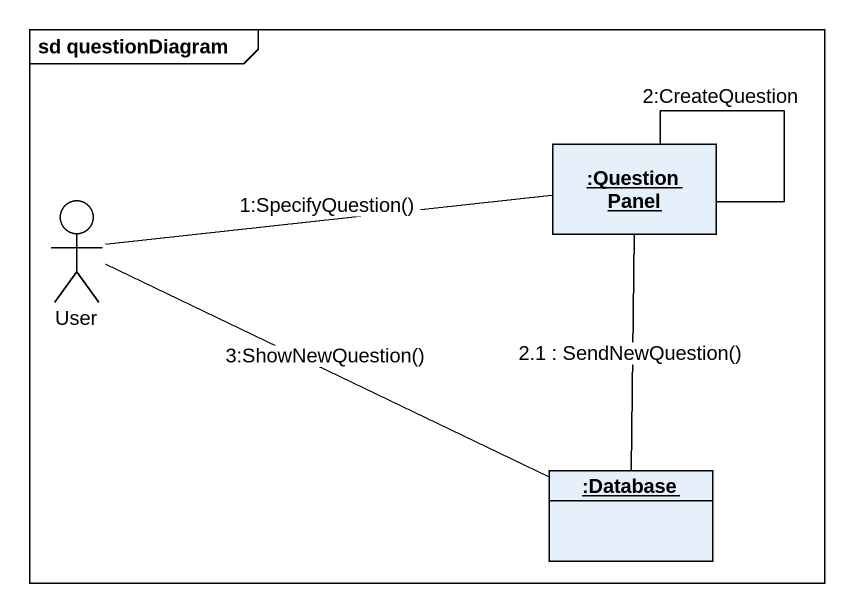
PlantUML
@startuml
mainframe sd questionDiagram
allowmixing
hide circle
hide empty members
object ":Question Panel" as Question_Panel
actor User
object ":Database" as Database_
Question_Panel -- Question_Panel : 2:CreateQuestion
Question_Panel -- Database_ : 2.1 : SendNewQuestion()
User -right- Question_Panel : 1:SpecifyQuestion()
Database_ -left- User : 3:ShowNewQuestion()
@enduml
